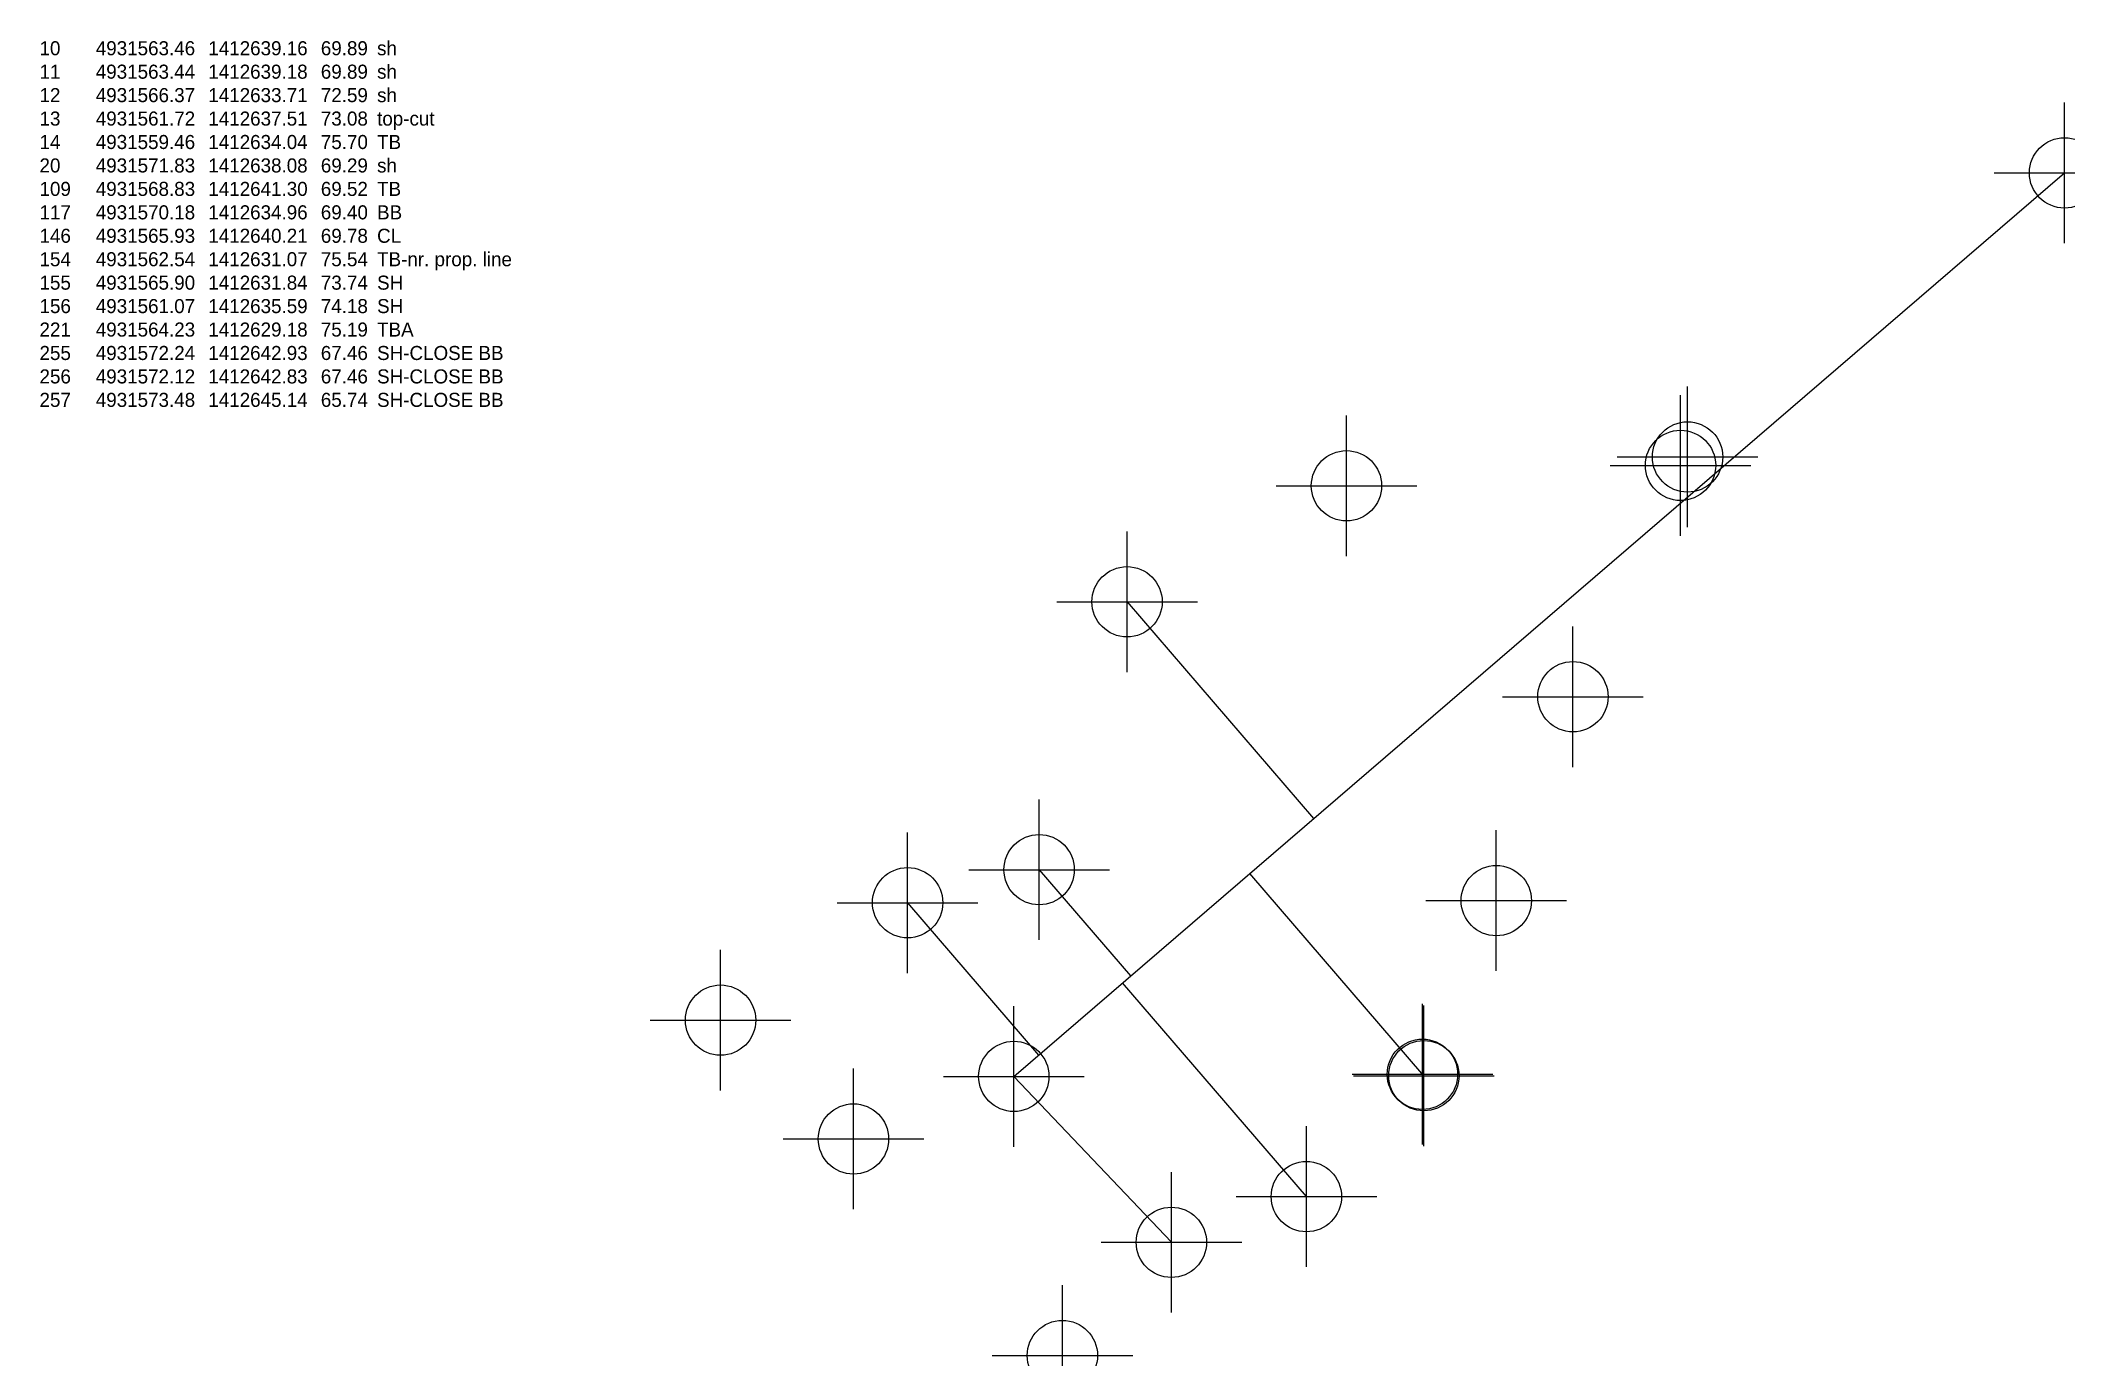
# Model space of a CAD drawing. Header units: inches. Extents: x 1412619.5 to 1412648.3, y 4931559.5 to 4931578.2.
import ezdxf

# ---------------------------------------------------------------- set-up
doc = ezdxf.new("R2010")
doc.units = ezdxf.units.IN
doc.header["$MEASUREMENT"] = 0
doc.header["$PDMODE"] = 34
doc.header["$PDSIZE"] = 1
doc.layers.add('spreadsheet', color=200, linetype='Continuous')

msp = doc.modelspace()

# ---------------------------------------------------------------- linework, layer by layer
at = {"layer": 'spreadsheet', "color": 32, "true_color": 0xcd6928}
for p, q in [((1412633.35, 4931563.43), (1412648.29, 4931576.28)), ((1412634.96, 4931570.18), (1412637.612, 4931567.096)), ((1412633.71, 4931566.37), (1412635.01, 4931564.858)), ((1412639.18, 4931563.44), (1412636.706, 4931566.316)), ((1412631.84, 4931565.9), (1412633.703, 4931563.734)), ((1412637.51, 4931561.72), (1412634.896, 4931564.759)), ((1412635.59, 4931561.07), (1412633.35, 4931563.43))]:
    msp.add_line(p, q, dxfattribs=at)
for p in [(1412648.29, 4931576.28), (1412633.35, 4931563.43)]:
    msp.add_point(p, dxfattribs=at)
at = {"layer": 'spreadsheet'}
for p in [(1412642.83, 4931572.12), (1412642.93, 4931572.24), (1412638.08, 4931571.83), (1412634.96, 4931570.18), (1412641.3, 4931568.83), (1412633.71, 4931566.37), (1412631.84, 4931565.9), (1412640.21, 4931565.93), (1412629.18, 4931564.23), (1412639.16, 4931563.46), (1412639.18, 4931563.44), (1412631.07, 4931562.54), (1412637.51, 4931561.72), (1412635.59, 4931561.07), (1412634.04, 4931559.46)]:
    msp.add_point(p, dxfattribs=at)

# ---------------------------------------------------------------- texts
at = {"layer": 'spreadsheet', "color": 32, "true_color": 0xcd6928, "insert": (1412619.496, 4931578.153), "char_height": 0.2, "attachment_point": 1}
msp.add_mtext_dynamic_manual_height_columns('10^I4931563.46 ^I1412639.16 ^I69.89 ^Ish\\P11^I4931563.44 ^I1412639.18 ^I69.89 ^Ish\\P12^I4931566.37 ^I1412633.71 ^I72.59 ^Ish\\P13^I4931561.72 ^I1412637.51 ^I73.08 ^Itop-cut\\P14^I4931559.46 ^I1412634.04 ^I75.70 ^ITB\\P20^I4931571.83 ^I1412638.08 ^I69.29 ^Ish\\P109^I4931568.83 ^I1412641.30 ^I69.52 ^ITB\\P117^I4931570.18 ^I1412634.96 ^I69.40 ^IBB\\P146^I4931565.93 ^I1412640.21 ^I69.78 ^ICL\\P154^I4931562.54 ^I1412631.07 ^I75.54 ^ITB-nr. prop. line\\P155^I4931565.90 ^I1412631.84 ^I73.74 ^ISH\\P156^I4931561.07 ^I1412635.59 ^I74.18 ^ISH\\P221^I4931564.23 ^I1412629.18 ^I75.19 ^ITBA\\P255^I4931572.24 ^I1412642.93 ^I67.46 ^ISH-CLOSE BB\\P256^I4931572.12 ^I1412642.83 ^I67.46 ^ISH-CLOSE BB\\P257^I4931573.48 ^I1412645.14 ^I65.74 ^ISH-CLOSE BB', width=13.46044, gutter_width=1, heights=[9.151], dxfattribs=at)

doc.saveas('drawing.dxf')
